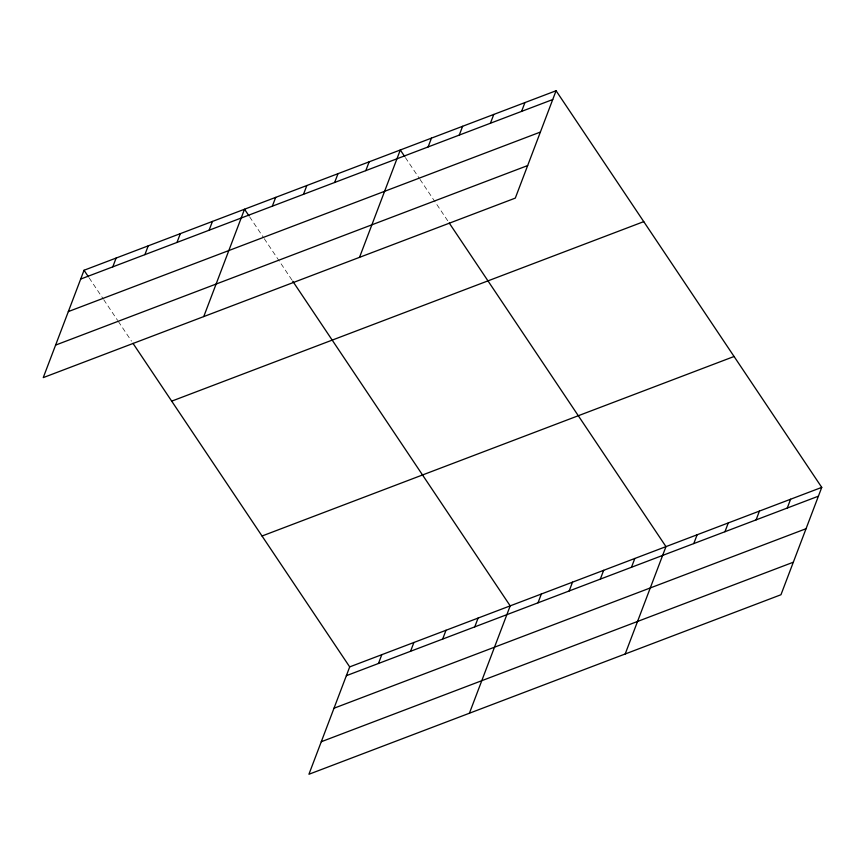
<?xml version="1.0" encoding="UTF-8"?>
<svg xmlns="http://www.w3.org/2000/svg" width="865" height="865" viewBox="0 0 865 865"><rect width="100%" height="100%" fill="white"/><g stroke="black" fill="none" stroke-linecap="round" stroke-linejoin="round"><path stroke-width="0.65" stroke-dasharray="4.33 3.24" d="M405.415 157.614L419.298 178.341M420.033 179.433L448.524 221.97M249.639 216.856L263.522 237.583M264.257 238.675L292.013 280.119M89.149 277.892L103.032 298.62M103.757 299.712L117.64 320.428M118.375 321.521L131.523 341.156"/><path stroke-width="1.3" d="M556.076 90.739L84.035 270.258L43.25 377.616L515.302 198.107L556.076 90.739L821.75 487.384L780.965 594.742L308.924 774.262L349.698 666.893L821.75 487.384M112.785 266.853L116.126 258.051M144.888 254.645L148.229 245.844M176.99 242.438L180.331 233.637M209.092 230.231L212.433 221.429M203.751 316.579L244.525 209.222L248.915 215.763M272.345 206.173L275.686 197.371M303.496 194.322L306.837 185.532M334.647 182.472L337.999 173.681M365.808 170.632L369.15 161.831M359.526 257.338L400.3 149.98L404.69 156.533M428.121 146.931L431.462 138.13M459.272 135.081L462.613 126.29M490.423 123.241L493.774 114.44M521.584 111.39L524.925 102.589M378.459 663.487L381.8 654.686M410.561 651.28L413.903 642.479M442.664 639.073L446.005 630.271M474.755 626.865L478.096 618.075M469.414 713.225L510.199 605.868L292.748 281.212M538.008 602.808L541.349 594.017M569.17 590.968L572.511 582.167M600.321 579.118L603.662 570.316M631.482 567.267L634.824 558.466M625.19 653.983L665.974 546.626L449.249 223.062M693.784 543.577L697.125 534.775M724.946 531.726L728.287 522.925M756.096 519.876L759.438 511.074M787.258 508.025L790.599 499.235M80.694 279.06L552.735 99.54M68.335 311.584L540.387 132.064M55.609 345.092L527.65 165.572M171.703 401.144L643.755 221.635M262.03 536.008L734.082 356.488M346.357 675.695L818.409 496.186M334.009 708.219L806.05 528.71M321.272 741.727L793.324 562.218M84.035 270.258L88.414 276.8M132.983 343.34L349.698 666.893"/></g></svg>
